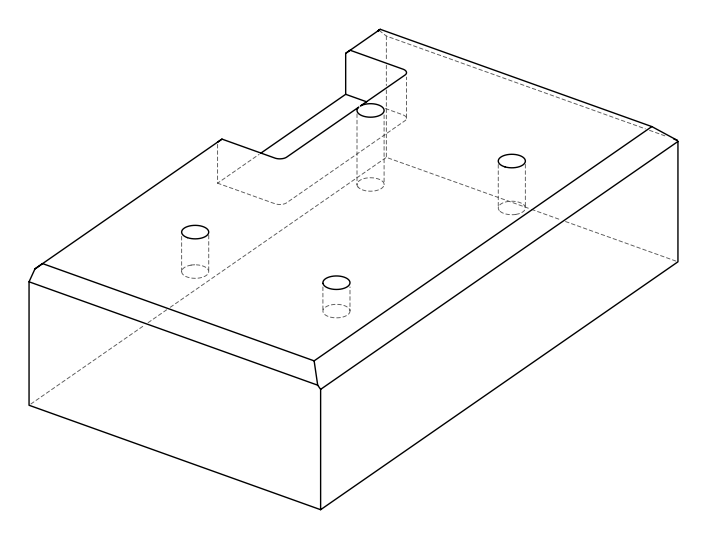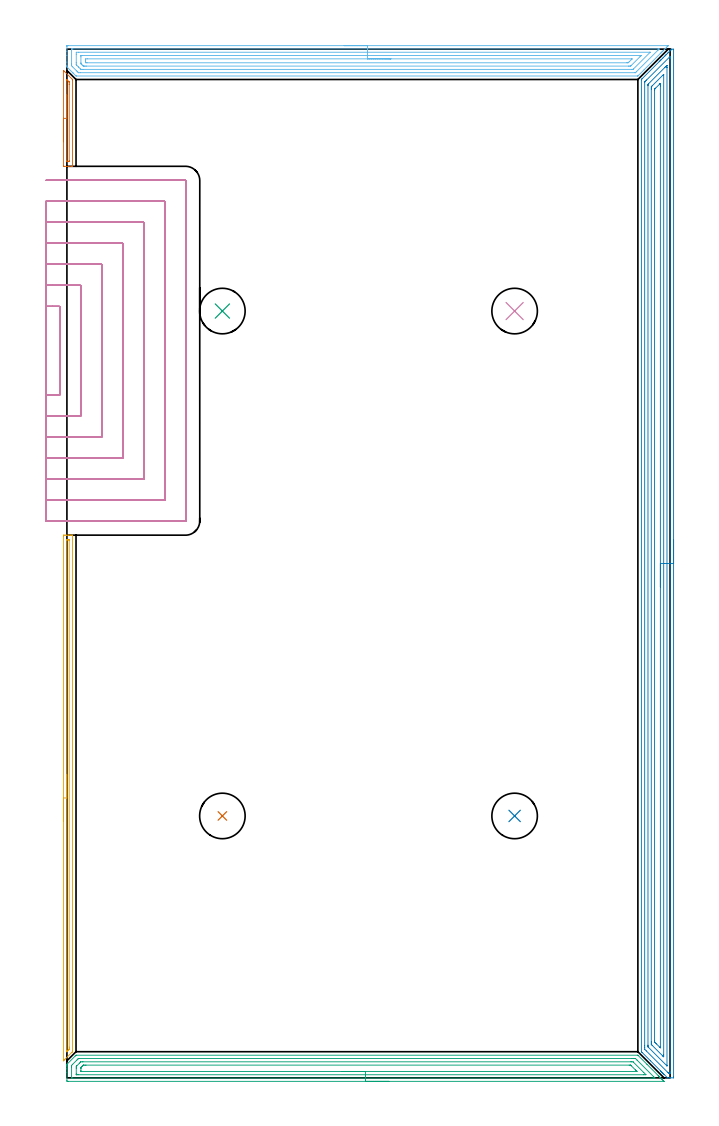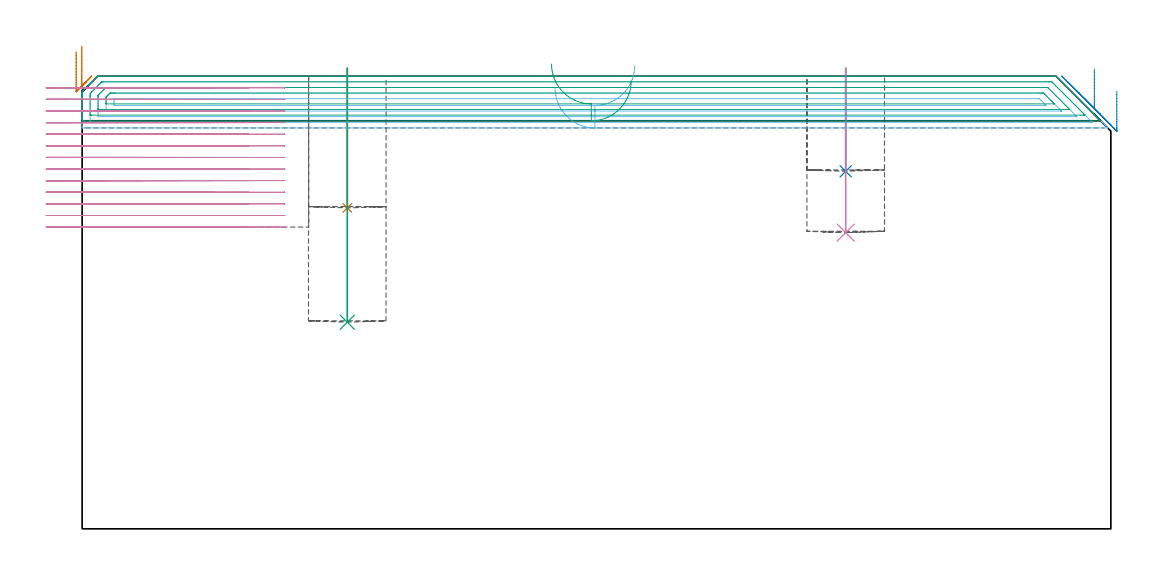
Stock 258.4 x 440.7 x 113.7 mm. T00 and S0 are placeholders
(PLAN: 10 operations, 2 tool changes, 99.9 min)
(1 INDEXABLE_INSERT_DRILL_BLIND_HOLE_FROM_SOLID | STEP1POCKET | NXT0302_010 | 0.14 min | 9801 mm3)
(2 INDEXABLE_INSERT_DRILL_BLIND_HOLE_FROM_SOLID_1 | STEP1POCKET_1 | NXT0302_010 | 0.11 min | 7057 mm3)
(3 INDEXABLE_INSERT_DRILL_BLIND_HOLE_FROM_SOLID_2 | STEP1POCKET_2 | NXT0302_010 | 0.26 min | 18358 mm3)
(4 INDEXABLE_INSERT_DRILL_BLIND_HOLE_FROM_SOLID_3 | STEP1POCKET_3 | NXT0302_010 | 0.17 min | 11649 mm3)
(5 AREA_MILL | FG_CHAMFER_SURFACE | UGT0205_001 | 3.73 min | 1754 mm3)
(6 AREA_MILL_1 | FG_CHAMFER_SURFACE_1 | UGT0205_001 | 10.28 min | 21835 mm3)
(7 AREA_MILL_2 | FG_CHAMFER_SURFACE_2 | UGT0205_001 | 0.79 min | 304 mm3)
(8 AREA_MILL_3 | FG_CHAMFER_SURFACE_3 | UGT0205_001 | 17.52 min | 41171 mm3)
(9 AREA_MILL_4 | FG_CHAMFER_SURFACE_4 | UGT0205_001 | 8.27 min | 15539 mm3)
(10 MILL_OPEN_POCKET | POCKET_OPEN | NXT0201_011 | Follow Part, ap 3, ae 75% | 58.63 min | 340110 mm3)
(TOOL NXT0302_010 | Index. Insert Drill 19.5mm [880-D1950L25-05] | D19.5 PA176 FL98 Z2)
(TOOL UGT0205_001 | Chamfer Mill 20 x 3 x 45 deg. | D20 FL50 Z2)
(TOOL NXT0201_011 | ENDMILL 12mm [2P460-1200-NA 1630] | D12 FL38 Z6)
(OP 1 INDEXABLE_INSERT_DRILL_BLIND_HOLE_FROM_SOLID)
G17 G21 G94 G90
T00 M6
G54
G17 G0 G90 X66.6 Y112.2 S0 M3
G43 Z123.7 H1
G94 G81 G98 Z80.6 F250. R115.7
G80
M5
M2
(OP 2 INDEXABLE_INSERT_DRILL_BLIND_HOLE_FROM_SOLID_1)
G17 G21 G94 G90
T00 M6
G54
G17 G0 G90 X191.8 Y112.2 S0 M3
G43 Z123.7 H1
G94 G81 G98 Z89.8 F250. R115.7
G80
M5
M2
(OP 3 INDEXABLE_INSERT_DRILL_BLIND_HOLE_FROM_SOLID_2)
G17 G21 G94 G90
T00 M6
G54
G17 G0 G90 X66.6 Y328.5 S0 M3
G43 Z123.7 H1
G94 G81 G98 Z51.9 F250. R115.7
G80
M5
M2
(OP 4 INDEXABLE_INSERT_DRILL_BLIND_HOLE_FROM_SOLID_3)
G17 G21 G94 G90
T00 M6
G54
G17 G0 G90 X191.8 Y328.5 S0 M3
G43 Z123.7 H1
G94 G81 G98 Z74.4 F250. R115.7
G80
M5
M2
(OP 5 AREA_MILL)
G17 G21 G94 G90
T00 M6
G54
G17 G0 G90 X-1.5 Y109.9 S1061 M3
G43 Z123.7 H0
Z119.8
G94 G1 Y109.938 Z118.928 F250.
Y110.052 Z118.064
Y110.241 Z117.212
Y110.503 Z116.38
Y110.837 Z115.574
Y111.24 Z114.8
Y111.709 Z114.064
Y112.24 Z113.372
Y112.829 Z112.729
Y113.472 Z112.14
Y114.164 Z111.609
Y114.9 Z111.14
Y115.674 Z110.737
Y116.48 Z110.403
Y117.312 Z110.141
Y118.164 Z109.952
Y119.028 Z109.838
Y119.9 Z109.8
X-1.499 Y231.895 Z109.801
X-1.494 Y232.496
X-1.492 Y232.498 Z109.803
X-0.889 Y232.5 Z110.405
X-0.313 Z110.984
X0.004 Z111.3
X0.58 Z111.876
X0.896 Z112.192
X1.531 Z112.83
X1.967 Z113.266
X2.344 Y232.493 Z113.636
X2.397 Y232.49 Z113.688
X2.4 Y232.341 Z113.7
Y11.452
X2.401 Y11.2 Z113.699
X2.273 Y11.073 Z113.572
X2.236 Y11.036 Z113.536
X-0.889 Y7.911 Z110.411
X-1.192 Y7.607 Z110.107
X-1.336 Y7.463 Z109.961
X-1.491 Y7.31 Z109.807
X-1.496 Y7.309 Z109.802
X-1.499 Y7.31 Z109.799
X-1.5 Y7.388 Z109.8
Y119.9
X-0.086 Z111.214
X-0.085 Y230.2 Z111.215
X-0.084 Y230.289 Z111.216
X-0.079 Y230.467 Z111.221
X-0.075 Y230.492 Z111.225
X-0.068 Y230.494 Z111.232
X-0.045 Y230.497 Z111.255
X0.004 Y230.499 Z111.304
X0.507 Z111.807
X0.896 Y230.495 Z112.196
X0.951 Y230.492 Z112.251
X0.979 Y230.488 Z112.279
X0.985 Y230.111 Z112.285
X0.986 Y13.17 Z112.286
X0.984 Y12.367 Z112.284
X0.982 Y12.281 Z112.282
X0.979 Y12.252 Z112.279
X0.965 Y12.227 Z112.265
X0.896 Y12.153 Z112.196
X0.56 Y11.811 Z111.86
X0.004 Y11.254 Z111.304
X-0.034 Y11.218 Z111.266
X-0.065 Y11.192 Z111.235
X-0.077 Y11.183 Z111.223
X-0.079 Y11.208 Z111.221
X-0.084 Y11.385 Z111.216
X-0.085 Y11.474 Z111.215
X-0.086 Y119.9 Z111.214
Y120.772 Z111.252
Y121.637 Z111.366
Y122.488 Z111.555
Y123.32 Z111.817
Y124.126 Z112.151
Y124.9 Z112.554
Y125.636 Z113.023
Y126.328 Z113.554
Y126.971 Z114.143
Y127.56 Z114.786
Y128.092 Z115.478
Y128.56 Z116.214
Y128.963 Z116.988
Y129.297 Z117.794
Y129.559 Z118.626
Y129.748 Z119.478
Y129.862 Z120.343
Y129.9 Z121.214
G0 Z123.7
M5
M2
(OP 6 AREA_MILL_1)
G17 G21 G94 G90
T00 M6
G54
G17 G0 G90 X118.8 Y442.2 S1061 M3
G43 Z123.7 H0
Z110.7
G94 G1 X118.838 Z109.828 F250.
X118.952 Z108.964
X119.141 Z108.112
X119.403 Z107.28
X119.737 Z106.474
X120.14 Z105.7
X120.609 Z104.964
X121.14 Z104.272
X121.729 Z103.629
X122.372 Z103.04
X123.064 Z102.508
X123.8 Z102.04
X124.574 Z101.637
X125.38 Z101.303
X126.212 Z101.041
X127.064 Z100.852
X127.928 Z100.738
X128.8 Z100.7
X257.579 Y442.199 Z100.699
X257.583 Y442.195 Z100.703
X257.579 Y442.181 Z100.716
X257.491 Y442.09 Z100.808
X256.983 Y441.583 Z101.316
X256.794 Y441.392 Z101.504
X256.261 Y440.861 Z102.039
X255.918 Y440.516 Z102.38
X255.434 Y440.034 Z102.866
X255.197 Y439.796 Z103.102
X255.043 Y439.64 Z103.255
X254.893 Y439.491 Z103.406
X254.75 Y439.349 Z103.549
X254.605 Y439.203 Z103.693
X254.463 Y439.062 Z103.836
X254.303 Y438.902 Z103.995
X254.167 Y438.765 Z104.131
X247.264 Y431.864 Z111.036
X244.924 Y429.524 Z113.375
X244.671 Y429.272 Z113.624
X244.594 Y429.204 Z113.689
X244.477 Y429.2 Z113.7
X4.19
X3.893 Y429.204 Z113.69
X3.722 Y429.378 Z113.522
X2.653 Y430.446 Z112.451
X2.523 Y430.577 Z112.323
X0.32 Y432.78 Z110.119
X0.17 Y432.93 Z109.969
X0.032 Y433.073 Z109.826
X0.01 Y433.098 Z109.801
X0. Y433.74 Z109.159
Y435.158 Z107.739
Y438.056 Z104.84
Y439.807 Z103.09
Y441.83 Z101.068
X0.004 Y442.104 Z100.793
X0.01 Y442.192 Z100.706
X0.1 Y442.199 Z100.699
X0.617 Y442.2 Z100.7
X128.8
Y440.786 Z102.114
X253.23 Y440.785 Z102.115
X253.41 Y440.784 Z102.116
X253.587 Y440.78 Z102.12
X253.713 Y440.775 Z102.125
X253.656 Y440.713 Z102.187
X253.51 Y440.562 Z102.338
X253.41 Y440.46 Z102.44
X253.218 Y440.267 Z102.633
X243.931 Y430.982 Z111.918
X243.584 Y430.64 Z112.26
X243.558 Y430.621 Z112.279
X243.54 Y430.618 Z112.282
X243.498 Y430.616 Z112.284
X243.412 Y430.615 Z112.285
X5.805 Y430.614 Z112.286
X5.083 Y430.617 Z112.283
X4.981 Y430.619 Z112.281
X4.953 Y430.621 Z112.279
X4.927 Y430.635 Z112.265
X4.872 Y430.686 Z112.214
X4.653 Y430.899 Z112.001
X4.228 Y431.322 Z111.578
X2.403 Y433.148 Z109.752
X2.01 Y433.556 Z109.344
X2.005 Y433.949 Z108.951
X2.001 Y434.343 Z108.557
X2. Y440.473 Z102.427
X2.002 Y440.605 Z102.295
X2.006 Y440.711 Z102.189
X2.01 Y440.775 Z102.125
X2.044 Y440.779 Z102.121
X2.403 Y440.784 Z102.116
X2.576 Y440.785 Z102.115
X128.8 Y440.786 Z102.114
Y439.372 Z103.528
X249.665 Y439.371 Z103.529
X249.725 Y439.37 Z103.53
X249.837 Y439.366 Z103.534
X249.85 Y439.365 Z103.535
X249.845 Y439.353 Z103.547
X249.837 Y439.338 Z103.562
X249.769 Y439.269 Z103.631
X249.704 Y439.203 Z103.697
X242.691 Y432.191 Z110.709
X242.506 Y432.035 Z110.865
X242.33 Y432.033 Z110.867
X241.969 Y432.029 Z110.871
X6.87
X6.144 Y432.033 Z110.867
X5.976 Y432.035 Z110.865
X5.81 Y432.197 Z110.703
X5.083 Y432.916 Z109.984
X4.926 Y433.073 Z109.827
X4.19 Y433.811 Z109.089
X4.058 Y433.949 Z108.951
X4.015 Y433.996 Z108.904
X4.01 Y434.042 Z108.858
X4.003 Y434.132 Z108.768
X4. Y434.824 Z108.076
Y435.01 Z107.89
X4.001 Y438.512 Z104.388
X4.01 Y439.203 Z103.697
X4.025 Y439.364 Z103.536
X5.083 Y439.371 Z103.529
X128.8 Y439.372 Z103.528
Y437.957 Z104.943
X245.748
X245.881 Y437.955 Z104.945
X245.948 Y437.953 Z104.947
X245.982 Y437.951 Z104.949
X245.975 Y437.936 Z104.964
X245.939 Y437.894 Z105.006
X245.878 Y437.83 Z105.07
X245.503 Y437.451 Z105.449
X241.798 Y433.747 Z109.153
X241.565 Y433.522 Z109.378
X241.5 Y433.461 Z109.439
X241.414 Y433.449 Z109.451
X240.904 Y433.445 Z109.455
X240.527 Y433.443 Z109.457
X8.279
X7.763 Y433.444 Z109.456
X7.383 Y433.446 Z109.454
X7.128 Y433.45 Z109.45
X7.002 Y433.459 Z109.441
X6.87 Y433.584 Z109.316
X6.502 Y433.949 Z108.951
X6.149 Y434.306 Z108.594
X6.054 Y434.407 Z108.493
X6.01 Y434.457 Z108.443
X6.007 Y434.482 Z108.418
X6.003 Y434.588 Z108.312
X6. Y434.801 Z108.099
Y437.451 Z105.449
X6.004 Y437.878 Z105.022
X6.007 Y437.93 Z104.97
X6.01 Y437.95 Z104.95
X6.045 Y437.952 Z104.948
X6.182 Y437.955 Z104.945
X6.354 Y437.957 Z104.943
X128.8
Y436.543 Z106.357
X241.832 Y436.542 Z106.358
X242.126 Y436.536 Z106.364
X242.088 Y436.494 Z106.406
X241.988 Y436.389 Z106.511
X241.883 Y436.281 Z106.619
X241.798 Y436.196 Z106.704
X240.904 Y435.305 Z107.595
X240.657 Y435.067 Z107.833
X240.436 Y434.864 Z108.036
X240.011 Y434.857 Z108.043
X239.978
X8.623
X8.22 Y434.864 Z108.036
X8.036 Y434.876 Z108.024
X8.01 Y434.923 Z107.977
X8.008 Y434.971 Z107.929
X8.001 Y435.467 Z107.433
X8.002 Y435.7 Z107.2
X8.009 Y436.334 Z106.566
X8.021 Y436.536 Z106.364
X8.689 Y436.543 Z106.357
X128.8
X129.672 Z106.395
X130.537 Z106.509
X131.388 Z106.698
X132.22 Z106.96
X133.026 Z107.294
X133.8 Z107.697
X134.536 Z108.165
X135.228 Z108.696
X135.871 Z109.286
X136.46 Z109.929
X136.992 Z110.621
X137.46 Z111.357
X137.863 Z112.131
X138.197 Z112.937
X138.459 Z113.769
X138.648 Z114.62
X138.762 Z115.485
X138.8 Z116.357
G0 Z123.7
M5
M2
(OP 7 AREA_MILL_2)
G17 G21 G94 G90
T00 M6
G54
G17 G0 G90 X-1.5 Y401.05 S1061 M3
G43 Z123.7 H0
Z119.8
G94 G1 Y401.088 Z118.928 F250.
Y401.202 Z118.064
Y401.391 Z117.212
Y401.653 Z116.38
Y401.987 Z115.574
Y402.39 Z114.8
Y402.859 Z114.064
Y403.39 Z113.372
Y403.979 Z112.729
Y404.622 Z112.14
Y405.314 Z111.609
Y406.05 Z111.14
Y406.824 Z110.737
Y407.63 Z110.403
Y408.462 Z110.141
Y409.314 Z109.952
Y410.179 Z109.838
Y411.05 Z109.8
X-1.499 Y431.397 Z109.801
X-1.496 Y431.556 Z109.804
X-1.492 Y431.589 Z109.806
X-1.336 Y431.436 Z109.96
X-0.946 Y431.047 Z110.353
X2.278 Y427.822 Z113.577
X2.4 Y427.694 Z113.685
Y427.492 Z113.7
Y390.606
X2.404 Y390.51 Z113.696
X2.362 Y390.507 Z113.654
X2.1 Y390.5 Z113.399
X0.442 Z111.741
X0.004 Z111.3
X-0.215 Z111.082
X-1.151 Z110.146
X-1.491 Y390.51 Z109.805
X-1.499 Y390.806 Z109.799
X-1.5 Y411.05 Z109.8
X-0.086 Z111.214
X-0.085 Y427.492 Z111.215
Y427.579
X-0.081 Y427.669 Z111.219
X-0.079 Y427.712 Z111.221
X-0.052 Y427.69 Z111.248
X0.004 Y427.642 Z111.304
X0.158 Y427.492 Z111.458
X0.896 Y426.745 Z112.196
X0.966 Y426.672 Z112.266
X0.979 Y426.603 Z112.279
X0.981 Y426.519 Z112.281
X0.985 Y425.714 Z112.285
X0.986 Y425.625 Z112.286
X0.985 Y392.831 Z112.285
X0.984 Y392.744 Z112.284
X0.981 Y392.654 Z112.281
X0.973 Y392.51 Z112.273
X0.896 Y392.508 Z112.196
X0.335 Y392.501 Z111.635
X0.004 Y392.503 Z111.304
X-0.044 Y392.506 Z111.256
X-0.07 Y392.51 Z111.23
X-0.079 Y392.519 Z111.221
X-0.081 Y392.565 Z111.219
X-0.085 Y392.742 Z111.215
X-0.086 Y392.831 Z111.214
Y392.92
Y411.05
Y411.922 Z111.252
Y412.787 Z111.366
Y413.638 Z111.555
Y414.47 Z111.817
Y415.276 Z112.151
Y416.05 Z112.554
Y416.786 Z113.023
Y417.478 Z113.554
Y418.121 Z114.143
Y418.711 Z114.786
Y419.242 Z115.478
Y419.71 Z116.214
Y420.113 Z116.988
Y420.447 Z117.794
Y420.709 Z118.626
Y420.898 Z119.478
Y421.012 Z120.343
Y421.05 Z121.214
G0 Z123.7
M5
M2
(OP 8 AREA_MILL_3)
G17 G21 G94 G90
T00 M6
G54
G17 G0 G90 X259.9 Y230.35 S1061 M3
G43 Z123.7 H0
Z109.9
G94 G1 Y230.312 Z109.028 F250.
Y230.198 Z108.164
Y230.009 Z107.312
Y229.747 Z106.48
Y229.413 Z105.674
Y229.01 Z104.9
Y228.541 Z104.164
Y228.01 Z103.472
Y227.421 Z102.829
Y226.778 Z102.24
Y226.086 Z101.709
Y225.35 Z101.24
Y224.576 Z100.837
Y223.77 Z100.503
Y222.938 Z100.241
Y222.086 Z100.052
Y221.222 Z99.938
Y220.35 Z99.9
Y0.616
X259.897 Y0.345 Z99.903
X259.891 Y0.003 Z99.906
X259.884 Y0.001 Z99.913
X258.68 Y0. Z101.115
X258.016 Z101.783
X257.37 Z102.43
X257.316 Y0.001 Z102.483
X257.295 Y0.005 Z102.504
X255.79 Y1.51 Z104.008
X255.622 Y1.676 Z104.173
X255.461 Y1.838 Z104.337
X255.343 Y1.956 Z104.455
X255.185 Y2.113 Z104.61
X255.033 Y2.265 Z104.764
X254.896 Y2.403 Z104.902
X254.748 Y2.55 Z105.048
X254.606 Y2.693 Z105.192
X254.45 Y2.849 Z105.348
X254.311 Y2.987 Z105.485
X249.984 Y7.315 Z109.815
X246.411 Y10.888 Z113.388
X246.172 Y11.13 Z113.625
X246.103 Y11.205 Z113.689
X246.1 Y11.335 Z113.7
Y427.579
X246.104 Y427.695 Z113.689
X246.165 Y427.767 Z113.631
X246.425 Y428.025 Z113.374
X246.446 Y428.046 Z113.353
X253.737 Y435.339 Z106.06
X253.874 Y435.476 Z105.922
X254.017 Y435.618 Z105.781
X254.165 Y435.766 Z105.633
X254.311 Y435.913 Z105.484
X254.463 Y436.064 Z105.335
X254.593 Y436.194 Z105.205
X254.748 Y436.35 Z105.047
X255.259 Y436.859 Z104.541
X255.505 Y437.106 Z104.293
X255.622 Y437.224 Z104.174
X256.193 Y437.794 Z103.606
X256.399 Y438. Z103.399
X256.496 Y438.097 Z103.3
X256.697 Y438.297 Z103.102
X256.761 Y438.361 Z103.039
X257.37 Y438.971 Z102.427
X257.581 Y439.181 Z102.219
X258.243 Y439.845 Z101.553
X258.402 Y440.002 Z101.398
X258.484 Y440.084 Z101.316
X258.68 Y440.281 Z101.118
X258.78 Y440.381 Z101.017
X258.997 Y440.597 Z100.803
X259.081 Y440.679 Z100.717
X259.104 Y440.694 Z100.694
X259.117 Y440.7 Z100.682
X259.892 Y440.699 Z99.906
X259.9 Y440.62 Z99.9
Y220.35
X258.486 Z101.314
X258.485 Y2.602 Z101.315
X258.484 Y2.403 Z101.316
X258.48 Y2.056 Z101.32
X258.479 Y2.021 Z101.321
X258.436 Y2.01 Z101.364
X258.332 Y2.005 Z101.468
X258.199 Y2.002 Z101.601
X257.806 Y2.008 Z101.994
X257.752 Y2.01 Z102.048
X257.696 Y2.062 Z102.104
X257.58 Y2.173 Z102.22
X257.347 Y2.403 Z102.453
X248.194 Y11.557 Z111.606
X247.528 Y12.228 Z112.272
X247.517 Y12.92 Z112.283
X247.516 Y13.121 Z112.284
X247.514 Y13.816 Z112.286
X247.515 Y426.486 Z112.285
X247.516 Y426.586 Z112.284
X247.519 Y426.635 Z112.281
X247.521 Y426.656 Z112.279
X247.543 Y426.685 Z112.257
X247.869 Y427.017 Z111.931
X248.194 Y427.344 Z111.606
X248.31 Y427.46 Z111.49
X258.254 Y437.404 Z101.546
X258.325 Y437.474 Z101.475
X258.474 Y437.615 Z101.326
X258.478 Y437.617 Z101.322
X258.481 Y437.608 Z101.319
X258.484 Y437.404 Z101.316
X258.485 Y437.193 Z101.315
X258.486 Y436.71 Z101.314
Y220.35
X257.072 Z102.728
X257.071 Y5.408 Z102.729
X257.069 Y5.218 Z102.731
X257.066 Y5.151 Z102.734
X257.064 Y5.144 Z102.736
X257.062 Y5.143 Z102.738
X257.032 Y5.17 Z102.768
X256.933 Y5.267 Z102.867
X249.067 Y13.132 Z110.733
X248.963 Y13.245 Z110.837
X248.939 Y13.272 Z110.861
X248.935 Y13.399 Z110.865
X248.931 Y13.588 Z110.869
X248.929 Y13.873 Z110.871
Y14.015
Y425.041
X248.93 Y425.183 Z110.87
X248.935 Y425.467 Z110.865
X248.94 Y425.629 Z110.86
X249.079 Y425.78 Z110.721
X256.237 Y432.938 Z103.563
X256.59 Y433.288 Z103.21
X256.933 Y433.626 Z102.867
X257.036 Y433.725 Z102.764
X257.065 Y433.706 Z102.735
X257.067 Y433.694 Z102.733
X257.071 Y432.938 Z102.729
Y432.796
X257.072 Y220.35 Z102.728
X255.657 Z104.143
Y9.959
X255.656 Y9.549 Z104.144
X255.653 Y9.07 Z104.147
X255.651 Y9.015 Z104.149
X255.421 Y9.235 Z104.379
X255.267 Y9.384 Z104.533
X255.185 Y9.464 Z104.615
X255.1 Y9.549 Z104.7
X250.815 Y13.834 Z108.985
X250.636 Y14.015 Z109.164
X250.449 Y14.212 Z109.351
X250.349 Y14.322 Z109.451
X250.347 Y14.377 Z109.453
X250.345 Y14.496 Z109.455
X250.343 Y14.908 Z109.457
Y15.391
Y423.595
X250.344 Y424.006 Z109.456
X250.347 Y424.484 Z109.453
X250.35 Y424.586 Z109.45
X250.412 Y424.653 Z109.388
X250.648 Y424.899 Z109.152
X255.15 Y429.401 Z104.65
X255.592 Y429.842 Z104.208
X255.625 Y429.872 Z104.175
X255.647 Y429.888 Z104.153
X255.65 Z104.15
X255.653 Y429.876 Z104.147
X255.656 Y429.843 Z104.144
X255.657 Y429.776 Z104.143
Y220.35
X254.243 Z105.557
Y13.121
X254.241 Y12.974 Z105.559
X254.238 Y12.9 Z105.562
X254.237 Y12.878 Z105.563
X254.222 Y12.888 Z105.578
X254.151 Y12.954 Z105.649
X253.978 Y13.121 Z105.822
X252.563 Y14.535 Z107.237
X252.192 Y14.908 Z107.608
X251.805 Y15.306 Z107.995
X251.763 Y15.351 Z108.037
X251.761 Y15.372 Z108.039
X251.759 Y15.423 Z108.041
X251.757 Y15.526 Z108.043
Y15.732
Y423.043
X251.758 Y423.112 Z108.042
X251.764 Y423.523 Z108.036
X251.774 Y423.564 Z108.026
X251.801 Y423.596 Z107.999
X251.855 Y423.654 Z107.945
X251.944 Y423.745 Z107.856
X252.204 Y424.006 Z107.596
X253.99 Y425.792 Z105.81
X254.09 Y425.891 Z105.71
X254.154 Y425.952 Z105.646
X254.216 Y426.008 Z105.584
X254.236 Y426.023 Z105.564
X254.241 Y425.863 Z105.559
X254.243 Y424.968 Z105.557
Y220.35
Y219.478 Z105.595
Y218.613 Z105.709
Y217.762 Z105.898
Y216.93 Z106.16
Y216.124 Z106.494
Y215.35 Z106.897
Y214.614 Z107.365
Y213.922 Z107.896
Y213.279 Z108.486
Y212.69 Z109.129
Y212.158 Z109.821
Y211.69 Z110.557
Y211.287 Z111.331
Y210.953 Z112.137
Y210.691 Z112.969
Y210.502 Z113.82
Y210.388 Z114.685
Y210.35 Z115.557
G0 Z123.7
M5
M2
(OP 9 AREA_MILL_4)
G17 G21 G94 G90
T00 M6
G54
G17 G0 G90 X137.9 Y-1.5 S1061 M3
G43 Z123.7 H0
Z112.5
G94 G1 X137.862 Z111.628 F250.
X137.748 Z110.763
X137.559 Z109.912
X137.297 Z109.08
X136.963 Z108.274
X136.56 Z107.5
X136.092 Z106.764
X135.56 Z106.072
X134.971 Z105.429
X134.328 Z104.839
X133.636 Z104.308
X132.9 Z103.84
X132.126 Z103.437
X131.32 Z103.103
X130.488 Z102.841
X129.637 Z102.652
X128.772 Z102.538
X127.9 Z102.5
X0.616
X0.259 Y-1.497 Z102.502
X0.01 Y-1.493 Z102.504
X0. Y-1.147 Z102.85
Y2.351 Z106.346
Y3.768 Z107.764
Y4.1 Z108.095
Y4.764 Z108.764
Y5.185 Z109.184
X0.001 Y5.519 Z109.513
X0.01 Y5.804 Z109.802
X0.052 Y5.849 Z109.847
X0.17 Y5.97 Z109.968
X3.555 Y9.355 Z113.355
X3.806 Y9.604 Z113.598
X3.905 Y9.7 Z113.685
X4.189 Z113.7
X244.465
X244.595 Y9.696 Z113.689
X244.678 Y9.624 Z113.62
X248.485 Y5.816 Z109.815
X253.263 Y1.039 Z105.035
X253.397 Y0.904 Z104.902
X253.56 Y0.741 Z104.739
X253.7 Y0.602 Z104.598
X253.844 Y0.457 Z104.455
X253.988 Y0.313 Z104.311
X254.137 Y0.165 Z104.16
X254.623 Y-0.323 Z103.677
X254.886 Y-0.585 Z103.413
X255.011 Y-0.709 Z103.287
X255.351 Y-1.051 Z102.949
X255.556 Y-1.256 Z102.744
X255.668 Y-1.367 Z102.631
X255.779 Y-1.482 Z102.516
X255.783 Y-1.495 Z102.503
X255.779 Y-1.499 Z102.499
X127.9 Y-1.5 Z102.5
Y-0.086 Z103.914
X2.403
X2.211 Y-0.085 Z103.915
X2.053 Y-0.081 Z103.919
X2.019 Y-0.079 Z103.921
X2.01 Y-0.063 Z103.937
X2.006 Y-0.033 Z103.967
X2.001 Y0.121 Z104.121
Y4.493 Z108.493
X2.008 Y4.974 Z108.974
X2.015 Y5.354 Z109.354
X2.403 Y5.753 Z109.753
X2.451 Y5.801 Z109.801
X4.218 Y7.569 Z111.569
X4.661 Y8.01 Z112.01
X4.804 Y8.149 Z112.149
X4.92 Y8.258 Z112.258
X4.955 Y8.279 Z112.279
X4.995 Y8.282 Z112.282
X5.082 Y8.284 Z112.284
X5.273 Y8.286 Z112.286
X241.976
X242.679 Y8.285 Z112.285
X242.872 Y8.283 Z112.283
X243.572 Y8.272 Z112.272
X244.252 Y7.598 Z111.598
X244.465 Y7.385 Z111.385
X251.248 Y0.602 Z104.602
X251.611 Y0.237 Z104.237
X251.869 Y-0.031 Z103.969
X251.907 Y-0.079 Z103.921
X251.819 Y-0.082 Z103.918
X251.611 Y-0.085 Z103.915
X251.42 Y-0.086 Z103.914
X250.718
X127.9
Y1.328 Z105.328
X5.082
X4.34 Y1.329 Z105.329
X4.189 Y1.331 Z105.331
X4.039 Y1.335 Z105.335
X4.009 Y1.339 Z105.339
X4.006 Y1.366 Z105.366
X4.002 Y1.415 Z105.415
X4.001 Y1.477 Z105.477
X4. Y1.662 Z105.662
Y4.1 Z108.1
Y4.285 Z108.285
X4.003 Y4.63 Z108.63
X4.007 Y4.802 Z108.802
X4.01 Y4.886 Z108.886
X4.082 Y4.974 Z108.974
X4.132 Y5.03 Z109.03
X4.189 Y5.09 Z109.09
X5.457 Y6.357 Z110.357
X5.825 Y6.723 Z110.723
X5.901 Y6.796 Z110.796
X5.976 Y6.864 Z110.864
X6.718 Y6.87 Z110.87
X6.869 Y6.871 Z110.871
X241.635
X241.786 Y6.87 Z110.87
X242.535 Y6.864 Z110.864
X242.632 Y6.769 Z110.769
X247.145 Y2.256 Z106.256
X247.921 Y1.477 Z105.477
X248.038 Y1.355 Z105.355
X248.044 Y1.334 Z105.334
X247.145 Y1.329 Z105.329
X127.9 Y1.328 Z105.328
Y2.743 Z106.743
X6.087
X6.033 Y2.746 Z106.746
X6.017 Y2.749 Z106.749
X6.01 Y2.758 Z106.758
X6.006 Y2.806 Z106.806
X6. Y3.201 Z107.201
Y4.076 Z108.076
Y4.1 Z108.1
X6.005 Y4.312 Z108.312
X6.01 Y4.418 Z108.418
X6.024 Y4.463 Z108.463
X6.055 Y4.498 Z108.498
X6.253 Y4.703 Z108.703
X6.523 Y4.974 Z108.974
X6.694 Y5.145 Z109.145
X6.869 Y5.318 Z109.318
X6.984 Y5.423 Z109.423
X7.023 Y5.45 Z109.45
X7.069 Y5.452 Z109.452
X7.27 Y5.456 Z109.456
X7.762 Y5.457 Z109.457
X8.162
X240.892
X241.294 Y5.456 Z109.456
X241.415 Y5.453 Z109.453
X241.472 Y5.451 Z109.451
X241.578 Y5.362 Z109.362
X241.786 Y5.164 Z109.164
X243.572 Y3.38 Z107.38
X243.726 Y3.226 Z107.226
X243.872 Y3.077 Z107.077
X244.143 Y2.796 Z106.796
X244.187 Y2.747 Z106.747
X244.178 Y2.746 Z106.746
X244.136 Y2.744 Z106.744
X244.065 Y2.743 Z106.743
X127.9
X127.028 Z106.781
X126.164 Z106.895
X125.312 Z107.083
X124.48 Z107.346
X123.674 Z107.68
X122.9 Z108.082
X122.164 Z108.551
X121.472 Z109.082
X120.829 Z109.672
X120.24 Z110.315
X119.709 Z111.007
X119.24 Z111.743
X118.837 Z112.516
X118.503 Z113.322
X118.241 Z114.154
X118.052 Z115.006
X117.938 Z115.871
X117.9 Z116.743
G0 Z123.7
M5
M2
(OP 10 MILL_OPEN_POCKET)
G17 G21 G94 G90
T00 M6
G54
G17 G0 G90 X-9. Y292.5 S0 M3
G43 Z123.7 H1
Z110.785
G94 G1 X-6. F250.
X-3.1 F500.
Y330.5
X-6.
X-9. F250.
Y283.5
X-6.
X5.9 F500.
Y339.5
X-6.
X-9. F250.
Y274.5
X-6.
X14.9 F500.
Y348.5
X-6.
X-9. F250.
Y265.5
X-6.
X23.9 F500.
Y357.5
X-6.
X-9. F250.
Y256.5
X-6.
X32.9 F500.
Y366.5
X-6.
X-9. F250.
Y247.5
X-6.
X41.9 F500.
Y375.5
X-6.
X-9. F250.
Y238.5
X-6.
X50.8 F500.
X50.855 Y238.505
X50.895 Y238.545
X50.9 Y238.6
Y384.4
X50.895 Y384.455
X50.855 Y384.495
X50.8 Y384.5
X-6.
X-9. F250.
G0 Y292.5 Z107.869
G1 X-6.
X-3.1 F500.
Y330.5
X-6.
X-9. F250.
Y283.5
X-6.
X5.9 F500.
Y339.5
X-6.
X-9. F250.
Y274.5
X-6.
X14.9 F500.
Y348.5
X-6.
X-9. F250.
Y265.5
X-6.
X23.9 F500.
Y357.5
X-6.
X-9. F250.
Y256.5
X-6.
X32.9 F500.
Y366.5
X-6.
X-9. F250.
Y247.5
X-6.
X41.9 F500.
Y375.5
X-6.
X-9. F250.
Y238.5
X-6.
X50.8 F500.
X50.855 Y238.505
X50.895 Y238.545
X50.9 Y238.6
Y384.4
X50.895 Y384.455
X50.855 Y384.495
X50.8 Y384.5
X-6.
X-9. F250.
G0 Y292.5 Z104.954
G1 X-6.
X-3.1 F500.
Y330.5
X-6.
X-9. F250.
Y283.5
X-6.
X5.9 F500.
Y339.5
X-6.
X-9. F250.
Y274.5
X-6.
X14.9 F500.
Y348.5
X-6.
X-9. F250.
Y265.5
X-6.
X23.9 F500.
Y357.5
X-6.
X-9. F250.
Y256.5
X-6.
X32.9 F500.
Y366.5
X-6.
X-9. F250.
Y247.5
X-6.
X41.9 F500.
Y375.5
X-6.
X-9. F250.
Y238.5
X-6.
X50.8 F500.
X50.855 Y238.505
X50.895 Y238.545
X50.9 Y238.6
Y384.4
X50.895 Y384.455
X50.855 Y384.495
X50.8 Y384.5
X-6.
X-9. F250.
G0 Y292.5 Z102.038
G1 X-6.
X-3.1 F500.
Y330.5
X-6.
X-9. F250.
Y283.5
X-6.
X5.9 F500.
Y339.5
X-6.
X-9. F250.
Y274.5
X-6.
X14.9 F500.
Y348.5
X-6.
X-9. F250.
Y265.5
X-6.
X23.9 F500.
Y357.5
X-6.
X-9. F250.
Y256.5
X-6.
X32.9 F500.
Y366.5
X-6.
X-9. F250.
Y247.5
X-6.
X41.9 F500.
Y375.5
X-6.
X-9. F250.
Y238.5
X-6.
X50.8 F500.
X50.855 Y238.505
X50.895 Y238.545
X50.9 Y238.6
Y384.4
X50.895 Y384.455
X50.855 Y384.495
X50.8 Y384.5
X-6.
X-9. F250.
G0 Y292.5 Z99.123
G1 X-6.
X-3.1 F500.
Y330.5
X-6.
X-9. F250.
Y283.5
X-6.
X5.9 F500.
Y339.5
X-6.
X-9. F250.
Y274.5
X-6.
X14.9 F500.
Y348.5
X-6.
X-9. F250.
Y265.5
X-6.
X23.9 F500.
Y357.5
X-6.
X-9. F250.
Y256.5
X-6.
X32.9 F500.
Y366.5
X-6.
X-9. F250.
Y247.5
X-6.
X41.9 F500.
Y375.5
X-6.
X-9. F250.
Y238.5
X-6.
X50.8 F500.
X50.855 Y238.505
X50.895 Y238.545
X50.9 Y238.6
Y384.4
X50.895 Y384.455
X50.855 Y384.495
X50.8 Y384.5
X-6.
X-9. F250.
G0 Y292.5 Z96.208
G1 X-6.
X-3.1 F500.
Y330.5
X-6.
X-9. F250.
Y283.5
X-6.
X5.9 F500.
Y339.5
X-6.
X-9. F250.
Y274.5
X-6.
X14.9 F500.
Y348.5
X-6.
X-9. F250.
Y265.5
X-6.
X23.9 F500.
Y357.5
X-6.
X-9. F250.
Y256.5
X-6.
X32.9 F500.
Y366.5
X-6.
X-9. F250.
Y247.5
X-6.
X41.9 F500.
Y375.5
X-6.
X-9. F250.
Y238.5
X-6.
X50.8 F500.
X50.855 Y238.505
X50.895 Y238.545
X50.9 Y238.6
Y384.4
X50.895 Y384.455
X50.855 Y384.495
X50.8 Y384.5
X-6.
X-9. F250.
G0 Y292.5 Z93.292
G1 X-6.
X-3.1 F500.
Y330.5
X-6.
X-9. F250.
Y283.5
X-6.
X5.9 F500.
Y339.5
X-6.
X-9. F250.
Y274.5
X-6.
X14.9 F500.
Y348.5
X-6.
X-9. F250.
Y265.5
X-6.
X23.9 F500.
Y357.5
X-6.
X-9. F250.
Y256.5
X-6.
X32.9 F500.
Y366.5
X-6.
X-9. F250.
Y247.5
X-6.
X41.9 F500.
Y375.5
X-6.
X-9. F250.
Y238.5
X-6.
X50.8 F500.
X50.855 Y238.505
X50.895 Y238.545
X50.9 Y238.6
Y384.4
X50.895 Y384.455
X50.855 Y384.495
X50.8 Y384.5
X-6.
X-9. F250.
G0 Y292.5 Z90.377
G1 X-6.
X-3.1 F500.
Y330.5
X-6.
X-9. F250.
Y283.5
X-6.
X5.9 F500.
Y339.5
X-6.
X-9. F250.
Y274.5
X-6.
X14.9 F500.
Y348.5
X-6.
X-9. F250.
Y265.5
X-6.
X23.9 F500.
Y357.5
X-6.
X-9. F250.
Y256.5
X-6.
X32.9 F500.
Y366.5
X-6.
X-9. F250.
Y247.5
X-6.
X41.9 F500.
Y375.5
X-6.
X-9. F250.
Y238.5
X-6.
X50.8 F500.
X50.855 Y238.505
X50.895 Y238.545
X50.9 Y238.6
Y384.4
X50.895 Y384.455
X50.855 Y384.495
X50.8 Y384.5
X-6.
X-9. F250.
G0 Y292.5 Z87.462
G1 X-6.
X-3.1 F500.
Y330.5
X-6.
X-9. F250.
Y283.5
X-6.
X5.9 F500.
Y339.5
X-6.
X-9. F250.
Y274.5
X-6.
X14.9 F500.
Y348.5
X-6.
X-9. F250.
Y265.5
X-6.
X23.9 F500.
Y357.5
X-6.
X-9. F250.
Y256.5
X-6.
X32.9 F500.
Y366.5
X-6.
X-9. F250.
Y247.5
X-6.
X41.9 F500.
Y375.5
X-6.
X-9. F250.
Y238.5
X-6.
X50.8 F500.
X50.855 Y238.505
X50.895 Y238.545
X50.9 Y238.6
Y384.4
X50.895 Y384.455
X50.855 Y384.495
X50.8 Y384.5
X-6.
X-9. F250.
G0 Y292.5 Z84.546
G1 X-6.
X-3.1 F500.
Y330.5
X-6.
X-9. F250.
Y283.5
X-6.
X5.9 F500.
Y339.5
X-6.
X-9. F250.
Y274.5
X-6.
X14.9 F500.
Y348.5
X-6.
X-9. F250.
Y265.5
X-6.
X23.9 F500.
Y357.5
X-6.
X-9. F250.
Y256.5
X-6.
X32.9 F500.
Y366.5
X-6.
X-9. F250.
Y247.5
X-6.
X41.9 F500.
Y375.5
X-6.
X-9. F250.
Y238.5
X-6.
X50.8 F500.
X50.855 Y238.505
X50.895 Y238.545
X50.9 Y238.6
Y384.4
X50.895 Y384.455
X50.855 Y384.495
X50.8 Y384.5
X-6.
X-9. F250.
G0 Y292.5 Z81.631
G1 X-6.
X-3.1 F500.
Y330.5
X-6.
X-9. F250.
Y283.5
X-6.
X5.9 F500.
Y339.5
X-6.
X-9. F250.
Y274.5
X-6.
X14.9 F500.
Y348.5
X-6.
X-9. F250.
Y265.5
X-6.
X23.9 F500.
Y357.5
X-6.
X-9. F250.
Y256.5
X-6.
X32.9 F500.
Y366.5
X-6.
X-9. F250.
Y247.5
X-6.
X41.9 F500.
Y375.5
X-6.
X-9. F250.
Y238.5
X-6.
X50.8 F500.
X50.855 Y238.505
X50.895 Y238.545
X50.9 Y238.6
Y384.4
X50.895 Y384.455
X50.855 Y384.495
X50.8 Y384.5
X-6.
X-9. F250.
G0 Y292.5 Z78.715
G1 X-6.
X-3.1 F500.
Y330.5
X-6.
X-9. F250.
Y283.5
X-6.
X5.9 F500.
Y339.5
X-6.
X-9. F250.
Y274.5
X-6.
X14.9 F500.
Y348.5
X-6.
X-9. F250.
Y265.5
X-6.
X23.9 F500.
Y357.5
X-6.
X-9. F250.
Y256.5
X-6.
X32.9 F500.
Y366.5
X-6.
X-9. F250.
Y247.5
X-6.
X41.9 F500.
Y375.5
X-6.
X-9. F250.
Y238.5
X-6.
X50.8 F500.
X50.855 Y238.505
X50.895 Y238.545
X50.9 Y238.6
Y384.4
X50.895 Y384.455
X50.855 Y384.495
X50.8 Y384.5
X-6.
X-9. F250.
G0 Y292.5 Z75.8
G1 X-6.
X-3.1 F500.
Y330.5
X-6.
X-9. F250.
Y283.5
X-6.
X5.9 F500.
Y339.5
X-6.
X-9. F250.
Y274.5
X-6.
X14.9 F500.
Y348.5
X-6.
X-9. F250.
Y265.5
X-6.
X23.9 F500.
Y357.5
X-6.
X-9. F250.
Y256.5
X-6.
X32.9 F500.
Y366.5
X-6.
X-9. F250.
Y247.5
X-6.
X41.9 F500.
Y375.5
X-6.
X-9. F250.
Y238.5
X-6.
X50.8 F500.
X50.855 Y238.505
X50.895 Y238.545
X50.9 Y238.6
Y384.4
X50.895 Y384.455
X50.855 Y384.495
X50.8 Y384.5
X-6.
X-9. F250.
G0 Z123.7
M5
M2
